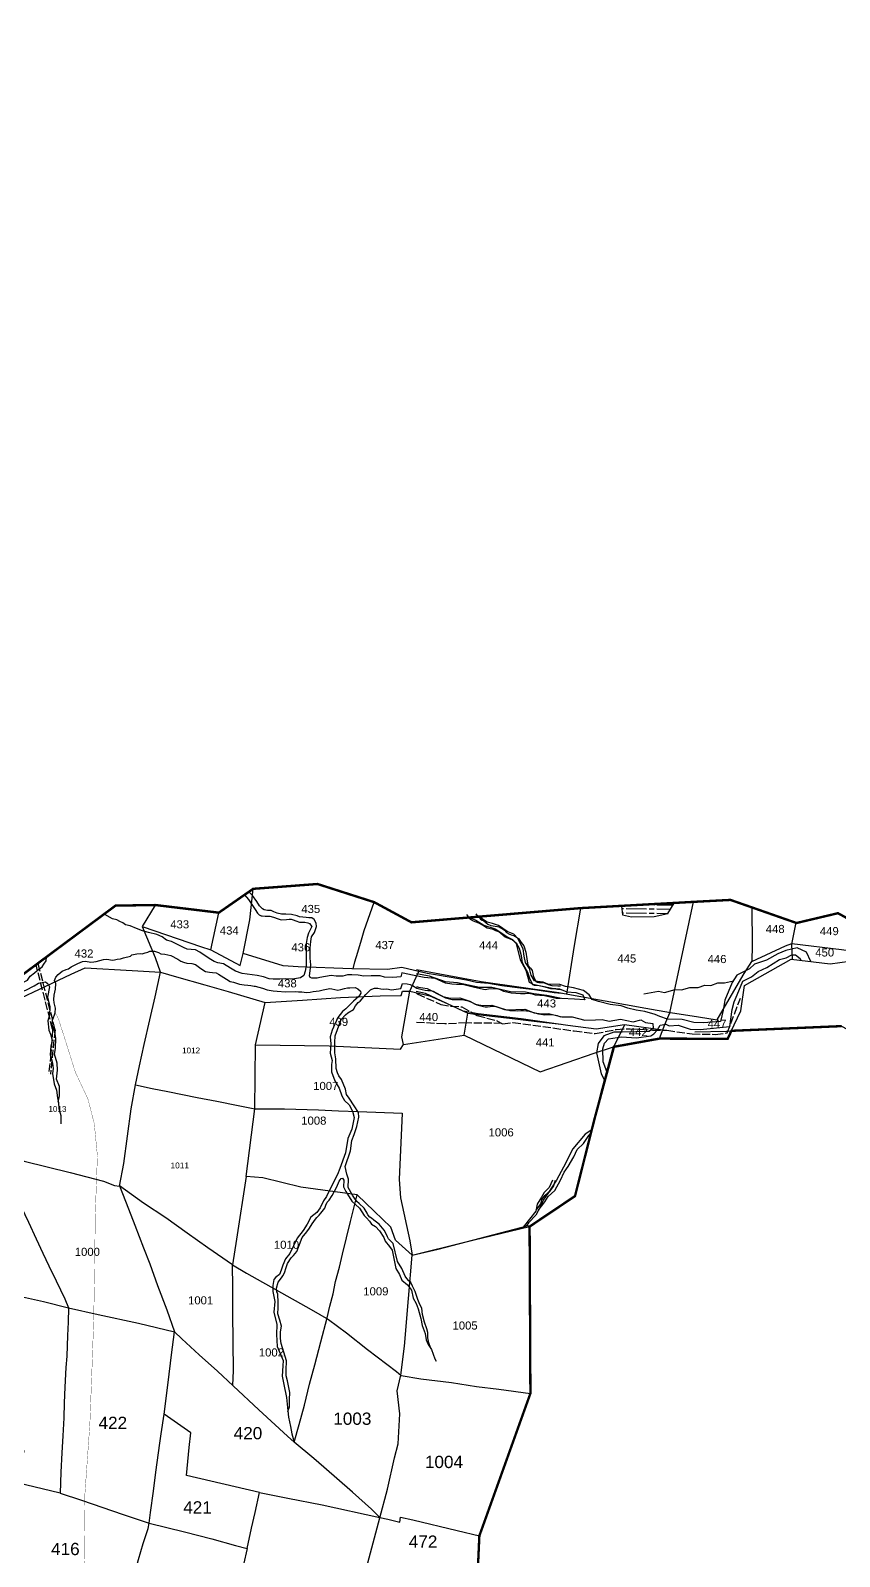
# Model space of a CAD drawing. Header units: inches. Extents: x 345243 to 353865, y 1570500 to 1582700.
# Drawn here: x 350955 to 352160, y 1576919 to 1579192 of the extents above; entities that cross this region are included whole.
import ezdxf

# ---------------------------------------------------------------- set-up
doc = ezdxf.new("R2010")
doc.units = ezdxf.units.IN
doc.header["$MEASUREMENT"] = 0
doc.linetypes.add('ACAD_ISO02W100', pattern=[15, 12, -3])
for name, color, linetype in [('CARTTRACK', 30, 'ACAD_ISO02W100'), ('PLATS', 6, 'Continuous'), ('PLOTNO', 7, 'Continuous'), ('STREAM', 4, 'Continuous'), ('TANKS', 4, 'Continuous'), ('VILLAGE BOUNDRY', 7, 'Continuous')]:
    doc.layers.add(name, color=color, linetype=linetype)
doc.styles.get("Standard").update_dxf_attribs({"font": 'arial.ttf'})

msp = doc.modelspace()

# ---------------------------------------------------------------- hatches: boundary and pattern name
at = {"layer": 'TANKS', "extrusion": (-5.60022e-05, 4.64757e-06, 1)}
h = msp.add_hatch(dxfattribs=at)
h.set_pattern_fill('ACAD_ISO08W100', color=256, scale=1.264305, angle=-0.8603, style=0)
h.set_pattern_definition([(359.13973, (349202.74, 1568851.3045), (0.0949113, 6.3208116), [30.343316, -3.792915, 7.585829, -3.792915])])
h.paths.add_polyline_path([(351913.6, 1577892.2), (351906.8, 1577891.9), (351835.2, 1577887.4), (351836.5, 1577874.5), (351850, 1577871.7), (351883.9, 1577872), (351904.2, 1577876.5)])

# ---------------------------------------------------------------- linework, layer by layer
at = {"lineweight": -3, "extrusion": (-2.01796e-05, -5.6368e-05, 1), "elevation": -95.7}
msp.add_lwpolyline([(351621, 1576900.5), (351623.4, 1576949.6), (351699.4, 1577161.8), (351698.1, 1577365.1)], dxfattribs=at)
at = {"layer": 'CARTTRACK', "extrusion": (5.72554e-05, 0.000105696, 1), "elevation": 116.1}
for points in [[(350988.1, 1577704.2), (350963.5, 1577800.3)], [(350966.2, 1577802.3), (350991.6, 1577703.2)], [(350988.1, 1577704.2), (350985.6, 1577668.1), (350982.2, 1577638.2)], [(350991.6, 1577703.2), (350984.8, 1577637.2)]]:
    msp.add_lwpolyline(points, dxfattribs=at)
at = {"layer": 'CARTTRACK', "extrusion": (-5.60022e-05, 4.64757e-06, 1), "elevation": -12.1}
for points in [[(351529.5, 1577758.7), (351531, 1577756.9), (351565.8, 1577741.3), (351581, 1577738.5), (351597.5, 1577737.7), (351620.2, 1577724.5), (351649.4, 1577717), (351657.8, 1577712.5), (351673.2, 1577714.5), (351764.4, 1577701.8), (351796, 1577697.7), (351827.2, 1577704), (351847.9, 1577705.1), (351881.1, 1577703.1), (351902.6, 1577702.7), (351940, 1577697.4), (351974.7, 1577696.6), (351992.4, 1577698.7), (352012.1, 1577750.4)], [(351657, 1577713), (351604.4, 1577713.6), (351571.8, 1577712.3), (351528.8, 1577714.4)]]:
    msp.add_lwpolyline(points, dxfattribs=at)
at = {"layer": 'CARTTRACK', "extrusion": (-5.60022e-05, 4.64757e-06, 1), "const_width": 0.406, "elevation": -12.1}
msp.add_lwpolyline([(350991.8, 1577728.8), (350996.7, 1577720), (351022.1, 1577639.8), (351040.6, 1577600.4), (351050.1, 1577563.6), (351054.7, 1577515.6), (351051.5, 1577427.1), (351050.6, 1577347.2), (351049.2, 1577271), (351046.5, 1577194.9), (351043.5, 1577116.3), (351036, 1577010.2), (351034.9, 1576926.1), (351037.7, 1576828.6), (351042.5, 1576695.1), (351042.5, 1576662.8), (351048.2, 1576652.5), (351051.8, 1576591.7), (351050.4, 1576586.1), (351049.9, 1576567.6)], dxfattribs=at)
at = {"layer": 'CARTTRACK', "extrusion": (5.72554e-05, 0.000105696, 1), "const_width": 0.406, "elevation": 116.1}
for points in [[(351502.8, 1576570.6), (351381.3, 1576570.5), (351337, 1576533.2), (351308.8, 1576516.8), (351231.8, 1576521.7), (351166.4, 1576533.6), (351091, 1576547.3), (351061.1, 1576559.3), (351027.4, 1576589.1), (350910.8, 1576665.4), (350826.4, 1576722.7), (350735.2, 1576784.6), (350674.1, 1576825), (350598.7, 1576890.6), (350547.3, 1576952.1), (350472.1, 1577066.2), (350433.6, 1577107.5), (350383.3, 1577154.1), (350371.9, 1577181.2), (350393.2, 1577240.5), (350390.1, 1577242.6), (350359.3, 1577263.5), (350241.4, 1577286.4), (350168.9, 1577289.4), (350098.1, 1577262.9), (350064.8, 1577260), (349987.5, 1577249), (349965, 1577200.3), (349893, 1577131.6), (349801.5, 1577060.1), (349714.6, 1577022.1), (349624.9, 1576996.5), (349568.5, 1576982.8), (349497.2, 1576980.6), (349422.5, 1576975.7), (349349.7, 1576977.8), (349306.5, 1576965.6), (349236.4, 1576960.3), (349166.7, 1576983.1), (349134.9, 1576999.3), (349085.7, 1577023.7), (349044.1, 1577094), (349027, 1577112.8), (349002.9, 1577132.4), (349010.6, 1577214.6), (348997.3, 1577276.1), (348980.2, 1577293.1), (348900.1, 1577306.4), (348818.2, 1577290.2), (348759.2, 1577305.7)], [(348817.5, 1577286.4), (348900.2, 1577302.8), (348976.9, 1577290.4), (348993.9, 1577275), (349007, 1577214.7), (348999, 1577133.1), (349026.5, 1577109), (349040.6, 1577092.7), (349083.7, 1577020.9), (349133.9, 1576995.9), (349166, 1576982.3), (349236.2, 1576956.5), (349308, 1576962.3), (349350, 1576974.5), (349422.6, 1576972), (349497.4, 1576977), (349568.6, 1576979.8), (349625.7, 1576992.9), (349715.4, 1577018.5), (349804.1, 1577057.5), (349895.2, 1577128.5), (349967.5, 1577197.8), (349990.5, 1577246.8), (350064.1, 1577256.5), (350099.3, 1577259.4), (350170, 1577285.8), (350240.9, 1577282.7), (350358.5, 1577259.8), (350388.2, 1577240.2), (350368.3, 1577181.9), (350380.5, 1577151.6), (350430.6, 1577105.2), (350469.1, 1577064.1), (350494.2, 1577023.5), (350544.1, 1576950.5), (350596, 1576888.1), (350672.2, 1576821.9), (350733.2, 1576781.5), (350824.3, 1576719.8), (350908.5, 1576662.6), (351024.8, 1576586.4), (351059.3, 1576556.1), (351089.8, 1576544), (351165.4, 1576530.3), (351228.1, 1576518.9), (351310.1, 1576513.2), (351339.8, 1576530.7), (351382.1, 1576567), (351500.8, 1576567.2)]]:
    msp.add_lwpolyline(points, dxfattribs=at)
at = {"layer": 'PLATS', "color": 0, "extrusion": (-5.60022e-05, 4.64757e-06, 1), "elevation": -12.1}
for points in [[(351140.9, 1577889.3), (351121.5, 1577857.2), (351157.7, 1577844.8), (351208.3, 1577827.7), (351223.6, 1577822.7), (351235.5, 1577877.9)], [(351148.9, 1577789.2), (351141.1, 1577810.7), (351121.8, 1577856.9)], [(351223.6, 1577822.7), (351267.2, 1577799.1), (351271.5, 1577817.2)], [(350657.5, 1577717.7), (350695.2, 1577724.1), (350740.8, 1577731.3), (350762.3, 1577731.3), (350804.5, 1577733.9), (350843.2, 1577737), (350904, 1577745.8), (350931.6, 1577746.7), (350977.7, 1577768.4), (351015.5, 1577786.5), (351036.7, 1577795.7), (351106.5, 1577791.7), (351148.9, 1577789.3)], [(350935.8, 1577779.9), (350931.1, 1577735.4), (350927.6, 1577705.4), (350924.5, 1577674.8), (350921.4, 1577646.1), (350907.6, 1577517.5), (350926.2, 1577476.7), (350935.3, 1577452), (350952, 1577417.1), (350963.4, 1577391.9), (350973.6, 1577370.9), (350982.3, 1577351.8), (350993.4, 1577329.5), (351006.4, 1577302.7), (351011.7, 1577289.1), (351011.3, 1577267.8), (351010.1, 1577248), (351009.1, 1577217.4), (351007.9, 1577200.3), (351006.3, 1577171.1), (351005.3, 1577147.6), (351004.5, 1577125.2), (351003.1, 1577098.8), (351001.8, 1577073.2), (351000.5, 1577044.5), (350999.5, 1577013.2), (350935.5, 1577028.4), (350945.5, 1577076.1), (350897.8, 1577092.4), (350883.6, 1577098.3), (350856, 1577106.6)], [(351290.1, 1577681.1), (351304.5, 1577744.3)], [(351256.6, 1577173.5), (351257.4, 1577195.9), (351257.1, 1577238), (351256.2, 1577282.3), (351256.6, 1577320.2), (351255.8, 1577353.2)], [(350875.4, 1577324.7), (350910.7, 1577315.4), (350943, 1577305.8), (350974.3, 1577298.6), (351011.5, 1577289.4), (351056, 1577279.4), (351116.1, 1577266.2), (351169.4, 1577253.5)], [(350999.5, 1577013.2), (351030.9, 1577002.9), (351093.2, 1576981.3), (351131.7, 1576968.6), (351184.4, 1576955.4), (351225, 1576945.3), (351260.4, 1576935.3), (351277.8, 1576930.9), (351284.2, 1576961), (351289.6, 1576984.3), (351295.9, 1577014.3), (351187.4, 1577039.3), (351191.3, 1577081.1), (351193.8, 1577102.9), (351154, 1577131.1), (351159.9, 1577178), (351164.8, 1577219.1), (351169.5, 1577253.3)], [(351131.7, 1576968.6), (351133.6, 1576984.5), (351138.3, 1577016), (351141.9, 1577044.5), (351145.6, 1577073.4), (351147.8, 1577087.9), (351149.8, 1577101.5), (351154, 1577131.1)], [(351042.6, 1576650.8), (350949.7, 1576672.9), (350946.6, 1576718.2), (350943.9, 1576785.3), (350942.2, 1576841.1), (350940.7, 1576884), (350939.4, 1576928.7), (350938.4, 1576966.5), (350935.8, 1577028.5)], [(351277.8, 1576930.9), (351272.1, 1576907.1), (351264.7, 1576878.4), (351254.7, 1576837.3), (351243.1, 1576795.8), (351230.9, 1576744.2), (351217.7, 1576690.1), (351156.4, 1576676.4), (351101.7, 1576664.4), (351042.3, 1576651.2), (351051.3, 1576680.6), (351057.8, 1576705.2), (351064.3, 1576728.9), (351071.3, 1576754.1), (351077.2, 1576774.9), (351081.7, 1576792), (351085.9, 1576806.5), (351091.3, 1576826.4), (351096.9, 1576845.2), (351101.9, 1576864.8), (351105.2, 1576875.7), (351110.2, 1576894.1), (351116, 1576914.4), (351123.1, 1576938.4), (351130.2, 1576960.5), (351131.7, 1576968.6)], [(350950.5, 1576648.8), (350957.3, 1576633.2), (350965.3, 1576616.3), (350972.2, 1576602.3), (350982.3, 1576579.6), (350987.9, 1576553.3), (350942.6, 1576550.3), (350906.6, 1576546.6), (350882.8, 1576554.5), (350855.6, 1576551.1), (350854.8, 1576560), (350858, 1576582.3), (350856.1, 1576599.3), (350851.7, 1576632.8), (350848.8, 1576667.2), (350845.8, 1576692.9), (350804, 1576694.9), (350741.6, 1576700.7), (350670, 1576706), (350634.4, 1576709.1), (350639.9, 1576735), (350647.7, 1576777.2), (350652.6, 1576804.1), (350660.1, 1576849.9), (350665.6, 1576880.2), (350674.1, 1576926.3), (350676.9, 1576938), (350733.5, 1576929.9), (350778.9, 1576923), (350826.7, 1576915.8), (350847.1, 1576912.9)]]:
    msp.add_lwpolyline(points, dxfattribs=at)
at = {"layer": 'PLOTNO', "color": 0, "extrusion": (-5.60022e-05, 4.64757e-06, 1)}
for p, q in [((351281.5, 1577867.2, 0.2), (351286.6, 1577913.4, 0.2)), ((351271.5, 1577817.2, 0.2), (351281.5, 1577867.2, 0.2)), ((351331.1, 1577798.7, 0.2), (351271.5, 1577817.2, 0.2)), ((351353.5, 1577797.3, 0.2), (351331.1, 1577798.7, 0.2)), ((351433.7, 1577794.1, 0.2), (351353.5, 1577797.3, 0.2)), ((351486.5, 1577793.3, 0.3), (351433.7, 1577794.1, 0.2)), ((351507.8, 1577796.4, 0.3), (351486.5, 1577793.3, 0.3)), ((351545.9, 1577787.1, 0.3), (351507.8, 1577796.4, 0.3)), ((351558.1, 1577785.4, 0.3), (351545.9, 1577787.1, 0.3)), ((351578.4, 1577781.9, 0.3), (351558.1, 1577785.4, 0.3)), ((351604.4, 1577777.3, 0.3), (351578.4, 1577781.9, 0.3)), ((351619.3, 1577773.9, 0.3), (351604.4, 1577777.3, 0.3)), ((351636.9, 1577772.4, 0.3), (351619.3, 1577773.9, 0.3)), ((351656.9, 1577768.9, 0.3), (351636.9, 1577772.4, 0.3)), ((351684.4, 1577765.2, 0.3), (351656.9, 1577768.9, 0.3)), ((351705.7, 1577762.9, 0.3), (351684.4, 1577765.2, 0.3)), ((351721.9, 1577760.7, 0.3), (351705.7, 1577762.9, 0.3)), ((351734.7, 1577758.5, 0.3), (351721.9, 1577760.7, 0.3)), ((351745.6, 1577757.3, 0.3), (351734.7, 1577758.5, 0.3))]:
    msp.add_line(p, q, dxfattribs=at)
at = {"layer": 'PLOTNO', "color": 0, "extrusion": (-5.60022e-05, 4.64757e-06, 1), "elevation": -12.1}
for points in [[(351435.6, 1577794.1), (351438.2, 1577804.5), (351442.6, 1577819.1), (351448.1, 1577837.4), (351452.1, 1577851.3), (351466.9, 1577893.5)], [(351753.7, 1577756.6), (351764.9, 1577828.8), (351774.7, 1577884.7)], [(351891.5, 1577690.3), (351899.7, 1577711.4), (351907, 1577728.8), (351942.4, 1577894)], [(352029.8, 1577805.7), (352029.9, 1577828.9), (352029.8, 1577886.2)], [(352094.4, 1577863.1), (352088.2, 1577831.2), (352089.3, 1577808.4)], [(351530, 1577793.4), (351626.1, 1577775.2), (351741.5, 1577759.2), (351765.8, 1577754.6), (351810.8, 1577746.4), (351871.5, 1577735.7), (351907.8, 1577729), (351949.7, 1577722.8), (351977.4, 1577718.4), (351995.5, 1577749.3), (352017.5, 1577787.1), (352029.2, 1577805.3), (352079.2, 1577828.5), (352088.7, 1577831.9), (352162.4, 1577822.9), (352187.1, 1577819.8), (352238.7, 1577823.2), (352240.9, 1577815.9)], [(351698.1, 1577365.1), (351697.6, 1577410.3), (351765.8, 1577455.7), (351806.4, 1577616.1), (351823, 1577678.4), (351891.5, 1577690.7), (351993.1, 1577690), (352012.6, 1577731.7), (352018.1, 1577769.3), (352087.4, 1577808.7), (352145.8, 1577801.9), (352203.3, 1577809.7), (352271.4, 1577821.3), (352345.8, 1577720.3), (352403.1, 1577686.6), (352456.7, 1577689.6), (352516.4, 1577783.8), (352525.6, 1577790.2)], [(351111.2, 1577621.5), (351117.4, 1577649.7), (351124.5, 1577681.5), (351132.7, 1577718.5), (351140.9, 1577752.7), (351148.9, 1577789.3), (351172.4, 1577782.4), (351214.6, 1577770.5), (351249.4, 1577760.7), (351304.5, 1577744.3), (351360.3, 1577747.7), (351416.9, 1577751.6), (351475.5, 1577753.9), (351507.2, 1577754.7), (351508.8, 1577761.1), (351520.1, 1577761.2), (351549.5, 1577754.1), (351580.9, 1577740.2), (351606, 1577728.4), (351629.3, 1577725.2), (351668.1, 1577720.8), (351709.2, 1577715.9), (351745.4, 1577711.8)], [(351510.3, 1577681.5), (351507.8, 1577693), (351520.1, 1577761.2), (351529.2, 1577781.6), (351533.1, 1577790.5)], [(351896.5, 1577702.9), (351839.5, 1577710.6), (351797.3, 1577704.2), (351755.1, 1577709.8), (351685.7, 1577719.6), (351621.4, 1577727.3), (351599.3, 1577731), (351543, 1577757.5), (351529.5, 1577760.6)], [(351600.9, 1577695.4), (351606, 1577728.4)], [(351823.8, 1577678.1), (351839.4, 1577710.3)], [(351276.1, 1577485), (351288.9, 1577585.6), (351290.1, 1577681.1), (351399.7, 1577679.6), (351505.8, 1577674.4), (351510.3, 1577681.5), (351600.9, 1577695.4), (351713.9, 1577640.8), (351713.9, 1577640.8)], [(351510.3, 1577681.5), (351600.9, 1577695.4), (351713.9, 1577640.8), (351794.4, 1577668.5), (351823, 1577678.2)], [(350811.7, 1577528.6), (350857.4, 1577523.7), (350890.9, 1577520.1), (350917.1, 1577516.7), (350945.5, 1577507.6), (351014.4, 1577490.9), (351063.7, 1577477.9), (351080.3, 1577471.4), (351087.5, 1577470.5), (351094.3, 1577504.4), (351104.9, 1577585.9), (351111.2, 1577621.5), (351136.2, 1577615.9), (351159.5, 1577611.3), (351203.4, 1577602.5), (351232.5, 1577597), (351264.4, 1577590.6), (351288.9, 1577585.6), (351333.4, 1577585.5), (351384, 1577584), (351413.9, 1577582.7), (351443.1, 1577581.6), (351508.5, 1577579.4), (351504.2, 1577480.4), (351506, 1577452.9), (351519.7, 1577389.3), (351523.3, 1577367.5), (351562, 1577376.6), (351696.7, 1577411.7), (351696.7, 1577411.7)], [(351255.8, 1577353.2), (351218.9, 1577378.4), (351188.3, 1577400.5), (351156.5, 1577423.2), (351123.5, 1577445.1), (351087.4, 1577470.8), (351101, 1577436.9), (351110.4, 1577412.6), (351123.4, 1577378.6), (351132.6, 1577354.9), (351144.3, 1577322.7), (351158, 1577286.2), (351169.5, 1577253.3), (351180.5, 1577243.2), (351206.1, 1577219.5), (351233.7, 1577194.7), (351257.1, 1577173), (351294.9, 1577137.5), (351337.9, 1577098.3), (351347.9, 1577089.3)], [(351276.1, 1577485), (351261.9, 1577391.5), (351255.8, 1577353.2), (351276.9, 1577340.8), (351372.8, 1577287), (351398.6, 1577271.9), (351425.7, 1577251.9), (351456.8, 1577227.4), (351499.9, 1577194.4), (351507.2, 1577188.3), (351536.4, 1577183.7), (351581.9, 1577178.1), (351619, 1577172.3), (351652.6, 1577168.3), (351699.4, 1577161.8)], [(351523.6, 1577367.7), (351498.5, 1577390), (351491.8, 1577409.6), (351466.7, 1577433.3), (351441.6, 1577457.5), (351357.6, 1577468.9), (351301, 1577483), (351276, 1577485.1)], [(351295.9, 1577014.3), (351338, 1577005.6), (351389.3, 1576995.7), (351475.3, 1576976.8), (351462.6, 1576989.3), (351434.7, 1577014.6), (351391.6, 1577051.8), (351376.9, 1577064.8), (351347.9, 1577089.3), (351355.3, 1577115.5), (351362.9, 1577144.3), (351370.7, 1577175.5), (351378.5, 1577204.5), (351387.6, 1577238.6), (351397, 1577274.4), (351400.7, 1577291.8), (351405.5, 1577309.9), (351409.4, 1577328.3), (351415.2, 1577350), (351419.4, 1577369.3), (351431.5, 1577417.8), (351441.6, 1577457.5)], [(351523.6, 1577367.7), (351523.6, 1577367.7), (351601.3, 1577387.1), (351698.2, 1577410.3)], [(351250.6, 1576233.4), (351241.1, 1576271.7), (351233.4, 1576306.8), (351239.4, 1576335.4), (351246.8, 1576378.3), (351259.5, 1576449), (351271.4, 1576491.2), (351275.1, 1576504.5), (351317.2, 1576524.1), (351356.5, 1576543.7), (351353.4, 1576560.1), (351355.2, 1576573.2), (351351.8, 1576591.8), (351345.2, 1576630.8), (351340.7, 1576659), (351336.1, 1576680.3), (351371.1, 1576714.9), (351416.4, 1576757.9), (351432.7, 1576816.6), (351442.4, 1576854.1), (351449.7, 1576880.6), (351459.5, 1576917.1), (351475.3, 1576976.7), (351486.8, 1577019.4), (351497.3, 1577065.8), (351502.4, 1577086.5), (351504.8, 1577131.5), (351500.9, 1577165.5), (351506.7, 1577188.8), (351511.9, 1577232.4), (351518, 1577303), (351523.6, 1577367.6)], [(351475.3, 1576976.8), (351487, 1576974.6), (351505, 1576970.2), (351506, 1576977.6), (351524.5, 1576973.6), (351590.5, 1576957.5), (351623.4, 1576949.6)]]:
    msp.add_lwpolyline(points, dxfattribs=at)
at = {"layer": 'PLOTNO', "color": 0, "extrusion": (-1.49144e-05, -6.0733e-05, 1), "elevation": -100.6}
msp.add_lwpolyline([(351944.1, 1577700.2), (351991.3, 1577701.6), (352060.1, 1577704.8), (352139.6, 1577707.2), (352162.7, 1577708.9), (352197.1, 1577690.7), (352233.9, 1577670.7), (352235.4, 1577668.9), (352239, 1577665.2), (352270.4, 1577648), (352326.2, 1577618.3), (352348.7, 1577606.3), (352353.3, 1577609.9), (352382, 1577638.3), (352397.2, 1577653.2), (352408.5, 1577656.7), (352457.4, 1577671.7), (352493.2, 1577682.8), (352495, 1577684.5), (352505.6, 1577732.5), (352514.8, 1577773.6), (352546.1, 1577813.6), (352549.9, 1577818.4), (352553.3, 1577817.7), (352627.2, 1577788.9), (352686, 1577766.5), (352680.4, 1577696.8), (352681.5, 1577696.1), (352719, 1577698.6), (352771.8, 1577702), (352773.7, 1577701.8), (352800.8, 1577707), (352826.6, 1577712.8), (352834.2, 1577713.9), (352862.3, 1577715.9), (352891.7, 1577718.6), (352929.8, 1577722), (352961.5, 1577724.4), (352986.5, 1577707.5), (353004.7, 1577695.8), (353025.1, 1577682.5), (353052.8, 1577664.4), (353081.2, 1577646.2), (353107.6, 1577628.8), (353133.5, 1577611.6), (353157.8, 1577596), (353176.8, 1577583.4), (353181.7, 1577583.3), (353209.6, 1577590), (353242.9, 1577597.9), (353281.5, 1577606.4), (353317.5, 1577603.6), (353354.2, 1577600.3), (353422.4, 1577624.3), (353443.4, 1577631.6), (353452.2, 1577634.4), (353472.4, 1577642), (353505.9, 1577654.1), (353539, 1577665.6), (353544.6, 1577665.3), (353559.5, 1577664), (353592.1, 1577661.5), (353604.2, 1577660.8), (353628.8, 1577658.9), (353649.4, 1577657.4), (353664.3, 1577656.1), (353681.6, 1577654.9), (353696.7, 1577653.8), (353715, 1577652.5), (353724.6, 1577653.1)], dxfattribs=at)
at = {"layer": 'STREAM', "extrusion": (-5.60022e-05, 4.64757e-06, 1), "elevation": -12.1}
for points in [[(351273.9, 1577904.7), (351279.6, 1577897.4), (351289.8, 1577882.5), (351293.2, 1577877), (351295.5, 1577874.5), (351298.4, 1577873.4), (351300.2, 1577873), (351304.6, 1577872.5), (351311.3, 1577872.5), (351316.8, 1577871.2), (351323.9, 1577868.9), (351328.2, 1577867.2), (351336.4, 1577867.7), (351340.4, 1577868.2), (351343, 1577868), (351346, 1577867.4), (351350.3, 1577865.9), (351355.8, 1577863.9), (351363.6, 1577863.7), (351368, 1577863), (351370.6, 1577862), (351374.2, 1577857.4), (351369.2, 1577847.4), (351367.1, 1577841.1), (351365.5, 1577831.8), (351365.7, 1577807.7), (351365.6, 1577799), (351364, 1577790.8), (351362.1, 1577784.5), (351357.3, 1577780.6), (351348.1, 1577779.5), (351341.9, 1577778.8), (351334.1, 1577779.3), (351326.4, 1577778.6), (351316.3, 1577778.8), (351310.4, 1577779.4), (351302.1, 1577782.1), (351292.8, 1577784.1), (351270.3, 1577787.5), (351260.4, 1577790.8), (351253.1, 1577795.3), (351242.5, 1577801.5), (351234, 1577803.4), (351228.6, 1577805.4), (351223.5, 1577807.9), (351215.4, 1577813.4), (351207, 1577819.2), (351200.7, 1577822.3), (351194.2, 1577822.9), (351188.6, 1577823.7), (351182.8, 1577826.2), (351171, 1577832.2), (351165.1, 1577835), (351157.5, 1577836.9), (351151.2, 1577841.9), (351143.3, 1577845.6), (351130.8, 1577848.3), (351122.1, 1577850.7), (351112.8, 1577854.1), (351103.6, 1577858.3), (351096.7, 1577859.6), (351092.6, 1577862.6), (351088.1, 1577864.9), (351083.6, 1577867.1), (351077, 1577868.9), (351065.7, 1577875.1)], [(351744.2, 1577750), (351737.6, 1577750.2), (351720.5, 1577754.2), (351713.2, 1577754.6), (351707, 1577754.9), (351703.8, 1577755.8), (351697.8, 1577757.7), (351691.6, 1577757.1), (351684.5, 1577757.1), (351670.7, 1577757.9), (351659.6, 1577760.7), (351654.7, 1577762.8), (351648.9, 1577764.4), (351637.1, 1577763.9), (351632.2, 1577763.1), (351616.4, 1577766.5), (351610.3, 1577767.8), (351598.4, 1577770.9), (351589.4, 1577770.9), (351582.6, 1577771.4), (351573.1, 1577772.9), (351562.3, 1577777.8), (351557.4, 1577779.6), (351541.1, 1577781.1), (351526.4, 1577784.3), (351514.6, 1577786.7), (351508, 1577788.2), (351506.6, 1577782.5), (351494.5, 1577781.5), (351482.3, 1577781.6), (351475.7, 1577784), (351462.2, 1577783.7), (351451.6, 1577783.2), (351443.1, 1577784.8), (351433.7, 1577785.2), (351427, 1577785.3), (351420, 1577783.5), (351410.1, 1577783.4), (351402.6, 1577784.2), (351386, 1577781.5), (351381.7, 1577780.5), (351377.4, 1577780.2), (351373.9, 1577780.4), (351371.5, 1577781.5), (351370.5, 1577783.6), (351371.5, 1577791.1), (351372.7, 1577800.4), (351371.4, 1577810), (351371.5, 1577824.9), (351372.3, 1577835.1), (351373.6, 1577841.7), (351377.8, 1577848.2), (351381.1, 1577857.2), (351380.6, 1577862.3), (351377.4, 1577867.8), (351374, 1577870.1), (351369.7, 1577870.4), (351365.4, 1577870.7), (351355.8, 1577871.9), (351351.9, 1577873.4), (351343.7, 1577875.1), (351335.5, 1577875.5), (351329, 1577875.9), (351322.4, 1577877.1), (351317.4, 1577879), (351313.3, 1577880.9), (351307.8, 1577881.2), (351302.8, 1577881.9), (351300.6, 1577883.4), (351296.1, 1577888), (351291.9, 1577894.6), (351285.5, 1577903.4), (351280.2, 1577909)], [(351604.4, 1577875.3), (351607.4, 1577871.1), (351618.4, 1577866.9), (351630.2, 1577859.4), (351647, 1577853.8), (351661.4, 1577844.3), (351665, 1577842.1), (351672.6, 1577837.7), (351678.1, 1577832), (351684.3, 1577807.6), (351692.4, 1577792.3), (351697.8, 1577774.4), (351703.1, 1577771.2), (351731.7, 1577765.6), (351742.6, 1577764.2), (351753.4, 1577760.1), (351766.9, 1577759.2), (351777.6, 1577755.4), (351780.5, 1577747.9), (351765.3, 1577749), (351745.5, 1577749.8), (351723.8, 1577754.6), (351704.7, 1577756.8), (351692, 1577759.5), (351669.8, 1577759.8), (351641.8, 1577766.2), (351623.4, 1577766.2), (351591, 1577773.6), (351573.1, 1577774.8), (351549.3, 1577783.4), (351529.9, 1577786.6)], [(351744.3, 1577762.8), (351739.7, 1577763.5), (351737.1, 1577763.9), (351729.6, 1577764.6), (351722.7, 1577766.3), (351716.8, 1577768.1), (351709.9, 1577769.2), (351705.7, 1577769.4), (351702.8, 1577770.3), (351698.7, 1577779.7), (351695.8, 1577789), (351691.3, 1577796.6), (351687.5, 1577803.2), (351686.3, 1577813.8), (351683.2, 1577824.4), (351679.3, 1577831.4), (351672.1, 1577837.2), (351662, 1577841.6), (351652.3, 1577849.5), (351647.7, 1577851), (351643.8, 1577852.6), (351635.1, 1577854.7), (351628, 1577859.3), (351622.7, 1577862.3), (351614.6, 1577865.2), (351610.4, 1577867.8), (351607.3, 1577870)], [(352116.9, 1577805), (352110.3, 1577818.9), (352096.8, 1577825.6), (352079.6, 1577821.4), (352067.9, 1577816.6), (352051.1, 1577807.1), (352033.3, 1577801.3), (352025.5, 1577794), (352006.8, 1577784.6), (352000, 1577774), (351988.8, 1577747.5), (351986.2, 1577732.9), (351982.6, 1577715.9), (351957.3, 1577713.7), (351942.6, 1577714.1), (351925.3, 1577719), (351903.7, 1577719.5), (351891.9, 1577723.1), (351885, 1577726), (351869.7, 1577730.7), (351857, 1577732.5), (351844.6, 1577735.6), (351834.4, 1577739.1), (351818.3, 1577741.2), (351801, 1577745.5), (351791.3, 1577748.5), (351786.8, 1577755.5), (351778.5, 1577762.1), (351763.8, 1577765.7), (351751.6, 1577767.8), (351743.1, 1577770.8), (351725.5, 1577771.6), (351718.3, 1577774.3), (351709.8, 1577775.6), (351705.4, 1577776.6), (351700.5, 1577785), (351698.2, 1577794.7), (351692, 1577803.6), (351690.2, 1577813.2), (351688.6, 1577824.2), (351680.7, 1577839.4), (351674.6, 1577845.9), (351664.9, 1577850), (351652, 1577858.8), (351643.2, 1577861.7), (351635, 1577863.7), (351629, 1577867.8), (351620.6, 1577873.3), (351618.7, 1577876.4)], [(351623.2, 1577871.2), (351624.9, 1577868.1), (351627.6, 1577866.5), (351630.3, 1577865.8), (351633.3, 1577862.9), (351636.2, 1577860.7), (351640.5, 1577858.6), (351650.3, 1577857.5), (351652.8, 1577857), (351658.8, 1577853.5), (351660.6, 1577851.8), (351663.7, 1577848.4), (351667.2, 1577846.6), (351671, 1577845.1), (351674.7, 1577844), (351677.4, 1577842.2), (351681.5, 1577839.3), (351685.6, 1577833.6), (351689.5, 1577828.4), (351692.4, 1577819.2), (351693.9, 1577809.2), (351695.8, 1577799.8), (351699.4, 1577795.1), (351702.2, 1577791.6), (351703.6, 1577784.4), (351705, 1577780.3), (351707.2, 1577777.1), (351707.7, 1577775.5), (351709.7, 1577774.4), (351711.9, 1577774), (351714.7, 1577774), (351716.8, 1577773.9), (351719.7, 1577773.2), (351721.3, 1577772.7), (351725.7, 1577770.8), (351731.3, 1577769.2), (351740, 1577768.9), (351744.3, 1577768.9)], [(350672.1, 1577790.3), (350676.6, 1577791.4), (350682.5, 1577793.1), (350688, 1577794.6), (350702.2, 1577801.6), (350709.1, 1577805.1), (350718.3, 1577808.1), (350724.8, 1577812.8), (350732.6, 1577817.5), (350741.3, 1577821.5), (350749.7, 1577823.5), (350755.9, 1577824.5), (350762.7, 1577829.3), (350769.7, 1577831.3), (350785.6, 1577830.5), (350798.5, 1577831.6), (350802.3, 1577832.3), (350810.7, 1577830.3), (350817.2, 1577823.9), (350824.1, 1577820), (350831.9, 1577815), (350838.1, 1577809.7), (350849.1, 1577803.3), (350859.7, 1577790.5), (350863.4, 1577789.5), (350869.3, 1577786.7), (350873, 1577783.6), (350876.8, 1577781.2), (350889.5, 1577780.1), (350892.8, 1577778.1), (350899.7, 1577776.4), (350912, 1577776.9), (350916.5, 1577777.2), (350920.4, 1577777.2), (350924.2, 1577776), (350926.2, 1577774.7), (350945.9, 1577775.1), (350950.4, 1577777.6), (350954.7, 1577783.3), (350960.9, 1577788.1), (350965, 1577791.7), (350972.4, 1577797), (350975.2, 1577801.1), (350978.2, 1577806.4), (350978.9, 1577811.6)], [(350996.5, 1577595.6), (350998.5, 1577605), (350998.5, 1577612.8), (350998.5, 1577618.8), (350993.6, 1577629.8), (350995.4, 1577643.4), (350994.9, 1577653.5), (350990.9, 1577666.9), (350992.2, 1577675.4), (350992.9, 1577690.7), (350991.3, 1577700.1), (350987.3, 1577710.8), (350988, 1577717.9), (350990.7, 1577725.6), (350991.8, 1577728.8), (350992.5, 1577735.7), (350990.4, 1577743.5), (350989.8, 1577748.5), (350990.1, 1577755), (350992.1, 1577763.9), (350992.6, 1577772.5), (350990.7, 1577776.7), (350992.6, 1577781.7), (350996.2, 1577785.7), (351002.1, 1577790.6), (351008, 1577793), (351011.5, 1577794.4), (351015.5, 1577797.2), (351025.8, 1577802.1), (351032.3, 1577805.1), (351036.3, 1577805.8), (351042.4, 1577804.8), (351045.1, 1577804.4), (351049.4, 1577804.8), (351052.8, 1577805.1), (351063.9, 1577807.9), (351067.8, 1577808.7), (351071.5, 1577808.2), (351076.6, 1577807.3), (351080.1, 1577807.7), (351084.1, 1577808.8), (351089.1, 1577809.2), (351093.7, 1577810.4), (351104, 1577813.2), (351106.2, 1577815.1), (351113.3, 1577816.8), (351118.5, 1577816.9), (351121.5, 1577816.8), (351126, 1577818.1), (351129.7, 1577819.1), (351132.6, 1577820.5), (351139.9, 1577820.7), (351145.8, 1577818.6), (351149, 1577816.6), (351155.1, 1577816.1), (351164.1, 1577813.9), (351174.6, 1577808.7), (351179, 1577805.7), (351182.8, 1577804.4), (351188, 1577802.5), (351195.5, 1577802.3), (351200.8, 1577800.8), (351206.7, 1577796.4), (351213, 1577791.8), (351215.7, 1577790.4), (351221.4, 1577789.3), (351226, 1577788.9), (351231.3, 1577788.1), (351234.8, 1577786.4), (351246.8, 1577779), (351252.5, 1577775.6), (351257.5, 1577774.4), (351266.4, 1577771.5), (351273, 1577770.3), (351278.6, 1577770), (351283, 1577769.6), (351287.9, 1577768.4), (351289.6, 1577768.4), (351300.4, 1577765.4), (351307.4, 1577763), (351316.4, 1577761.6), (351322.3, 1577761), (351334.9, 1577760), (351349.2, 1577760.6), (351354.2, 1577759.8), (351358.9, 1577759.8), (351365.8, 1577758.9), (351371.6, 1577759.4), (351375.8, 1577760.5), (351380.5, 1577760.9), (351385.1, 1577761.3), (351391, 1577762.8), (351400.9, 1577764.7), (351403.6, 1577764.4), (351412.6, 1577762.7), (351417.3, 1577763.5), (351422.5, 1577764.8), (351427.2, 1577765.9), (351430.7, 1577766), (351438.5, 1577766.4), (351442.7, 1577764.2), (351446.2, 1577761), (351446.8, 1577757.8), (351444, 1577753.2), (351435.9, 1577746.2), (351424.7, 1577734.7), (351419.6, 1577730.9), (351412.8, 1577721.5), (351404.4, 1577703), (351401.5, 1577692.8), (351402.3, 1577682.3), (351401.3, 1577668.5), (351404.1, 1577657.9), (351403.3, 1577651.8), (351403.3, 1577640.9), (351408.4, 1577627.4), (351414.6, 1577616.3), (351418.6, 1577605.2), (351422.7, 1577597.9), (351429.5, 1577591.5), (351434.5, 1577582), (351436.8, 1577572.6), (351433.7, 1577555.4), (351427.4, 1577541.4), (351424.3, 1577520.1), (351415.8, 1577496.9), (351412.4, 1577488.1), (351401.9, 1577467.5), (351396, 1577454.9), (351391.2, 1577448.6), (351386.4, 1577438), (351381.2, 1577431.5), (351372.6, 1577424.5), (351367, 1577414.1), (351360.9, 1577404.4), (351352.1, 1577393), (351341.3, 1577370.4), (351334.9, 1577362.2), (351330.6, 1577353), (351328.4, 1577345.3), (351326, 1577338.8), (351320.4, 1577334.8), (351317.2, 1577331.4), (351315.8, 1577322.6), (351315.9, 1577313.8), (351318.9, 1577298.6), (351317.3, 1577282.8), (351322, 1577264.2), (351321.4, 1577249.5), (351322.5, 1577231.9), (351331.4, 1577210.6), (351330.7, 1577203.1), (351329.8, 1577187.3), (351332.3, 1577175.3), (351336.3, 1577155.9), (351337.6, 1577141), (351339.3, 1577126.2), (351342.3, 1577112.4), (351344.2, 1577101.6), (351347.9, 1577089.3)], [(351813.3, 1577641.2), (351807.6, 1577655.6), (351807, 1577675.2), (351809.8, 1577683.4), (351815.7, 1577690.2), (351835.1, 1577692.7), (351857.3, 1577691.3), (351878.7, 1577694.4), (351883, 1577697.4), (351888.6, 1577703.6), (351892.7, 1577710.2), (351901.2, 1577711.7), (351905.9, 1577709.4), (351919.3, 1577710.4), (351937.1, 1577704.3), (351952.3, 1577704), (351996.3, 1577708.5), (351999.7, 1577733.7), (352002.6, 1577745.1), (352007.2, 1577755.4), (352015.7, 1577775.9), (352028.6, 1577782.4), (352038.4, 1577790.4), (352051.3, 1577796), (352070.5, 1577808.2), (352080.1, 1577810.5), (352088.7, 1577815.1), (352094, 1577815.1), (352101.2, 1577809.6), (352102.2, 1577806.7)], [(350854.7, 1577093.8), (350851.2, 1577096.7), (350846.8, 1577099), (350840.1, 1577104.7), (350835.4, 1577106.8), (350830.1, 1577107.9), (350827.7, 1577109.2), (350820, 1577117.1), (350814.7, 1577120.2), (350813.1, 1577125.9), (350812.7, 1577130), (350812.7, 1577137.8), (350812.8, 1577145.6), (350810.8, 1577152.2), (350808.5, 1577160), (350808.9, 1577167.6), (350809.8, 1577175), (350810.6, 1577177.9), (350809.3, 1577186.2), (350808.3, 1577191.2), (350808.6, 1577198.4), (350810.2, 1577206.7), (350811.9, 1577218.3), (350811.2, 1577220.8), (350809.6, 1577231.6), (350808.6, 1577238.9), (350811.3, 1577249), (350811.6, 1577256.2), (350809, 1577265.3), (350807.5, 1577268.9), (350807.7, 1577281.2), (350805.7, 1577288.8), (350804.4, 1577293.2), (350803.6, 1577301.6), (350799.3, 1577310), (350793.8, 1577320.4), (350791.5, 1577324.9), (350789.5, 1577335.2), (350787.8, 1577343.7), (350787.8, 1577353.9), (350786, 1577365.7), (350784.1, 1577378.2), (350781.9, 1577387), (350780.2, 1577402.8), (350778.3, 1577419.8), (350774.1, 1577429.8), (350770.7, 1577438.2), (350771, 1577450.6), (350769.7, 1577467.4), (350767, 1577475.7), (350764, 1577487.4), (350755.7, 1577492.4), (350755.7, 1577505.2), (350754.9, 1577516.1), (350751, 1577526.4), (350750.2, 1577532.5), (350749.7, 1577545.5), (350745.6, 1577559.2), (350743.7, 1577564.7), (350742.9, 1577581.1), (350738, 1577593.6), (350737.9, 1577602), (350739.1, 1577609.9), (350738.3, 1577614.6), (350736.5, 1577624.7), (350735.2, 1577632), (350734.1, 1577639), (350738.5, 1577648.8), (350740, 1577658.2), (350740.5, 1577673.8), (350744, 1577682.7), (350753.4, 1577693.7), (350757, 1577703.3), (350760.7, 1577711.2), (350767, 1577720.1), (350772.4, 1577726.1), (350776.2, 1577733.3), (350782.3, 1577736.5), (350786.9, 1577736.5), (350791.5, 1577736.5), (350796.2, 1577737.2), (350805.6, 1577740.8), (350807.9, 1577741.2), (350816, 1577740.2), (350819.5, 1577740.4), (350824.9, 1577741.2), (350827.9, 1577741.6), (350831, 1577742.3), (350834.5, 1577743.2), (350838, 1577744.1), (350843.2, 1577746), (350848.1, 1577749.1), (350851.3, 1577751.4), (350854.6, 1577752.4), (350858, 1577753), (350862, 1577753.2), (350870.9, 1577756.1), (350904, 1577761.8), (350910.8, 1577762), (350916.3, 1577762), (350924.8, 1577762.3), (350935.3, 1577759.9), (350942.1, 1577760.7), (350948.2, 1577762.3), (350960.4, 1577768.7), (350966.9, 1577772.8), (350972.5, 1577773.8), (350977.4, 1577774.8), (350980, 1577773.1), (350981.2, 1577771.5), (350983.2, 1577767.5), (350980.6, 1577751.8), (350983.7, 1577737.7), (350983.3, 1577725.1), (350980.7, 1577717), (350982.6, 1577703.1), (350984.7, 1577696.9), (350987.3, 1577687.9), (350985.3, 1577679), (350984.4, 1577666.3), (350987.7, 1577653.8), (350989.1, 1577645.8), (350988.1, 1577638.3), (350990.1, 1577622.7), (350993.6, 1577613.7), (350995.4, 1577602.1), (350996.7, 1577594.4), (350997.1, 1577586.2), (351000.2, 1577575.6), (351000.5, 1577563.5)], [(351551.1, 1577228.8), (351548.2, 1577237), (351546.6, 1577244.5), (351546.5, 1577252.7), (351545.2, 1577257.9), (351541.5, 1577267.8), (351538.9, 1577279.1), (351537.8, 1577288.6), (351534.6, 1577294.2), (351532, 1577301.8), (351530.2, 1577306.1), (351528, 1577313.4), (351523.9, 1577321.7), (351521.3, 1577326.9), (351518.2, 1577329.7), (351515.3, 1577333.2), (351512.8, 1577336.4), (351507.8, 1577348), (351501.6, 1577358.1), (351494.9, 1577385.2), (351488.3, 1577391.9), (351486.6, 1577394.9), (351485.2, 1577398.3), (351481.8, 1577404.9), (351474, 1577413.8), (351466.1, 1577420.1), (351462.9, 1577422.6), (351460.3, 1577424.4), (351457.4, 1577428), (351456.3, 1577430.5), (351452, 1577437.7), (351444.5, 1577444.7), (351441, 1577447.9), (351437.6, 1577452.4), (351434.4, 1577457.3), (351428, 1577468.7), (351428.7, 1577481), (351426.1, 1577488.5), (351423.8, 1577499.7), (351431.5, 1577523.3), (351433.6, 1577538.7), (351437.2, 1577547.5), (351440.8, 1577559.4), (351443.8, 1577573.3), (351443.5, 1577580.2), (351436.8, 1577590.3), (351429.4, 1577601.5), (351425.5, 1577606.9), (351424.1, 1577614.9), (351418.1, 1577629.2), (351414.3, 1577635), (351412.4, 1577639.1), (351410.4, 1577645.9), (351409.5, 1577660.2), (351408.1, 1577668.9), (351408.2, 1577684.3), (351408.8, 1577694.6), (351417.7, 1577718.9), (351424, 1577725.7), (351427.8, 1577728.6), (351436, 1577733.9), (351438.9, 1577738.9), (351442.8, 1577744), (351445.7, 1577746.1), (351454.5, 1577755.9), (351461.3, 1577762.9), (351463.4, 1577763.9), (351467.5, 1577765.2), (351472.1, 1577765.5), (351476.9, 1577764.6), (351480.3, 1577764.1), (351485.7, 1577764.2), (351492.6, 1577763.2), (351506.5, 1577765.1), (351509, 1577772.6), (351516, 1577771.8), (351520.5, 1577770.7), (351523.7, 1577769.3), (351530.2, 1577765.6), (351538.3, 1577763.5), (351542.5, 1577762.6), (351546.6, 1577762.2), (351550.5, 1577761.8), (351554.6, 1577761.1), (351565.5, 1577755), (351573, 1577751.2), (351583.1, 1577748.4), (351588.8, 1577748.4), (351593.5, 1577748.8), (351597.7, 1577748.4), (351602.3, 1577747.7), (351606.7, 1577746.4), (351611.7, 1577744.7), (351615.6, 1577742.8), (351619.4, 1577740.8), (351629.5, 1577738.3), (351632, 1577737.7), (351635.5, 1577737.7), (351639.3, 1577738.3), (351642.7, 1577738.6), (351645.9, 1577738.4), (351647.9, 1577738.2), (351652.2, 1577736.7), (351660.8, 1577733.9), (351667.1, 1577732.5), (351668.8, 1577732.4), (351674.1, 1577732), (351680.5, 1577731.8), (351685, 1577732), (351689, 1577732.4), (351693.6, 1577731.9), (351697.8, 1577731.2), (351702.7, 1577729.8), (351711.3, 1577727.2), (351714.8, 1577726.5), (351721, 1577725.8), (351724.1, 1577726), (351727.8, 1577726.2), (351731.7, 1577726), (351739.2, 1577724.6), (351744.2, 1577722.9)], [(351529.6, 1577767.8), (351533, 1577766.8), (351545.8, 1577764.8), (351568.9, 1577753.1), (351580.6, 1577750.6), (351594.4, 1577750.9), (351609.3, 1577746.2), (351617.4, 1577741.4), (351628.6, 1577739.5), (351642.1, 1577740.2), (351663.9, 1577733.4), (351691, 1577734), (351704.9, 1577728.7), (351716.3, 1577727.4), (351726.4, 1577727.9), (351746.4, 1577722.6), (351761.8, 1577722.8), (351780.2, 1577717.7), (351796.3, 1577718.4), (351806.3, 1577718.6), (351816.6, 1577716.5), (351833.5, 1577719.4), (351852.5, 1577715.4), (351863.9, 1577718.3), (351871, 1577714.4), (351881.7, 1577712.6), (351882.1, 1577706), (351876.4, 1577700.9), (351836.2, 1577700.1), (351823.6, 1577700), (351808.5, 1577694.5), (351800.2, 1577683.2), (351797.9, 1577668.9), (351804.6, 1577638), (351809.7, 1577628.5)], [(351868.1, 1577757), (351890.1, 1577760.8), (351899, 1577759.1), (351915.1, 1577763.6), (351924.4, 1577763.2), (351936.8, 1577766.5), (351949.3, 1577766.5), (351959, 1577769.8), (351968.1, 1577769.3), (351978.7, 1577773.4), (351988.5, 1577773.3), (352001.7, 1577776.6)], [(351790.8, 1577554.5), (351781.1, 1577547.8), (351762.6, 1577526.2), (351748.6, 1577498.7), (351738.5, 1577479.5), (351725.3, 1577459.5), (351718.3, 1577449.5), (351713.8, 1577439), (351707.6, 1577427.4), (351696.5, 1577416), (351693.1, 1577410.7)], [(351711.2, 1577434.1), (351720.7, 1577447.1), (351725.9, 1577455.3), (351735.6, 1577464), (351744.2, 1577479.5), (351749.5, 1577491.6), (351755.6, 1577499.7), (351763.9, 1577514.3), (351769.1, 1577525.1), (351778.3, 1577534.3), (351786.2, 1577546.1), (351789.9, 1577549.7)], [(351338.3, 1577134.7), (351340.5, 1577141.9), (351340.8, 1577152.7), (351341.2, 1577163.3), (351337.5, 1577180.6), (351335.8, 1577188), (351336, 1577196.5), (351336.4, 1577210.1), (351328.2, 1577235.9), (351327.5, 1577243.5), (351327.5, 1577253.7), (351328.6, 1577262), (351326.1, 1577270.9), (351323.6, 1577280.2), (351323.8, 1577289.1), (351324, 1577297.3), (351323.2, 1577309.4), (351321.9, 1577313.2), (351321.6, 1577318.8), (351323.7, 1577327.7), (351328.9, 1577334.1), (351331, 1577336.7), (351333.3, 1577341.4), (351335.6, 1577349.4), (351337.8, 1577355.3), (351343.3, 1577363.6), (351346.9, 1577367), (351351.6, 1577373.3), (351359.7, 1577393.8), (351366.3, 1577402.7), (351370.5, 1577407.9), (351374.6, 1577414.2), (351379.2, 1577421.1), (351381.6, 1577423.8), (351384.9, 1577427.4), (351387.5, 1577430.4), (351393.1, 1577437.8), (351394.6, 1577442.4), (351397, 1577446.6), (351399.8, 1577449.6), (351404.2, 1577456.7), (351411.4, 1577469.6), (351414.9, 1577478), (351417.5, 1577482), (351419.7, 1577482.3), (351421.4, 1577479.2), (351421.2, 1577469.6), (351424.7, 1577462.5), (351433.3, 1577448.4), (351445.1, 1577437.7), (351452.1, 1577427), (351455.5, 1577423.3), (351459.7, 1577418.2), (351463, 1577413.9), (351468.8, 1577410.3), (351474.9, 1577403.8), (351481.3, 1577394.1), (351483.3, 1577388.7), (351489.5, 1577380.6), (351493.8, 1577375.3), (351499, 1577348), (351504.4, 1577338.8), (351508.1, 1577330.3), (351516.4, 1577323.4), (351522.6, 1577315.6), (351524.9, 1577303.9), (351529.5, 1577295.9), (351532.4, 1577287.9), (351536.5, 1577273.2), (351538.4, 1577263.2), (351542.6, 1577251.1), (351544, 1577241.7), (351547.1, 1577234.9), (351552.2, 1577227.2), (351557, 1577213.5), (351558.9, 1577210)], [(351732.4, 1577479.2), (351727.1, 1577468.7), (351719.8, 1577461.3), (351715.7, 1577454), (351709.6, 1577443.5), (351707.5, 1577433.1), (351688.8, 1577409.6)], [(351707.8, 1577434.9), (351714.8, 1577444), (351716.4, 1577450), (351720.9, 1577456.5), (351728.7, 1577463.6), (351733.7, 1577470.1), (351736.9, 1577479.3)]]:
    msp.add_lwpolyline(points, dxfattribs=at)
at = {"layer": 'TANKS', "extrusion": (-5.60022e-05, 4.64757e-06, 1), "elevation": -12.1}
msp.add_lwpolyline([(351835.2, 1577887.4), (351836.5, 1577874.5), (351850, 1577871.7), (351883.9, 1577872), (351904.2, 1577876.5), (351913.5, 1577892.2)], dxfattribs=at)
at = {"layer": 'VILLAGE BOUNDRY', "lineweight": -3, "extrusion": (-5.60022e-05, 4.64757e-06, 1)}
for p, q in [((351286.6, 1577913.4, 0.2), (351382.4, 1577920.6, 0.2)), ((351382.4, 1577920.6, 0.2), (351467, 1577893, 0.2)), ((351467, 1577893, 0.2), (351522.3, 1577863.5, 0.3))]:
    msp.add_line(p, q, dxfattribs=at)
at = {"layer": 'VILLAGE BOUNDRY', "lineweight": -3, "extrusion": (-2.01796e-05, -5.6368e-05, 1), "const_width": 3.55, "elevation": -96.1}
for points in [[(349182.3, 1582276), (349224.6, 1582286.3), (349299.3, 1582286.6), (349597.3, 1582247.5), (349759.2, 1582249.3), (349949.2, 1582266.6), (350038.6, 1582293.2), (350105.4, 1582314), (350174.8, 1582358.4), (350384, 1582339.1), (350475, 1582329.1), (350619.2, 1582340.4), (350769.8, 1582378.6), (350849.9, 1582256.8), (350904.3, 1582150), (350920.6, 1582106.3), (350976.2, 1582042), (351006.5, 1581979.2), (351029.6, 1581954.2), (351049.8, 1581903.4), (351018.6, 1581820.6), (351027.4, 1581764.3), (351011.5, 1581697.1), (351028.7, 1581540.4), (350938.1, 1581392.6), (350938.1, 1581322.7), (350920.4, 1581244.8), (350910.1, 1581185.1), (350889.9, 1581072.8), (350891.6, 1580955.4), (350889.7, 1580798.9), (350893, 1580642.2), (350899.2, 1580536.9), (350929.5, 1580455.2), (350924.3, 1580320.5), (350862.3, 1580105.7), (350909.8, 1580064.7), (350942.1, 1580023.6), (350930.2, 1579950.9), (350926, 1579868), (350800.5, 1579903.2), (350735.7, 1579926), (350676, 1579890), (350517.5, 1579770.1), (350392.3, 1579632), (350345.1, 1579540.8), (350322.2, 1579481.6), (350314.4, 1579420.9), (350300.5, 1579313.5), (350291.4, 1579243.9), (350287.6, 1579214.1), (350406.2, 1579134.2), (350513.3, 1579041.4), (350595.8, 1578942.1), (350612.7, 1578892.8), (350621.6, 1578867), (350615, 1578666.8), (350604.3, 1578511.5), (350603, 1578414.8), (350607.2, 1578286.9), (350621.2, 1578130.5), (350655.2, 1577905.4), (350646.6, 1577812.2), (350682.5, 1577793.1), (350735.8, 1577825.9), (350770.6, 1577839.5), (350810.9, 1577839.4), (350842.7, 1577815.4), (350877.6, 1577786.8), (350935.8, 1577779.9), (351081.7, 1577888.4), (351140.9, 1577889.3), (351235.5, 1577877.9), (351286.6, 1577913.4), (351382.4, 1577920.6), (351466.9, 1577893.5), (351522.3, 1577863.5), (351768.2, 1577884.2), (351768.2, 1577884.2), (351774.7, 1577884.7), (351942.4, 1577894), (351997.3, 1577896.9), (352095.6, 1577862.5), (352157.3, 1577877.1), (352195.2, 1577856.4), (352198.3, 1577965), (352204.7, 1578078.1), (352212, 1578176.9), (352250.2, 1578370), (352303.4, 1578580.4), (352346.8, 1578650.6), (352393.8, 1578785.5), (352525.6, 1578889.5)], [(349182.3, 1582276), (349100.6, 1582187.6), (349120.3, 1582033.7), (349144.3, 1581845.1), (349178.7, 1581694), (349195.6, 1581676.5), (349214.7, 1581557.2), (349257.1, 1581438.8), (349268.1, 1581341.6), (349286.5, 1581311), (349289.9, 1581186.7), (349217.6, 1580959.8), (349225.5, 1580830.1), (349200.5, 1580826.6), (349131.4, 1580707.2), (349102.7, 1580651.7), (349028.9, 1580552.7), (348927, 1580425), (348894.8, 1580376.6), (348827.3, 1580279.2), (348721.5, 1580116), (348679.4, 1580052.3), (348659.8, 1580041.4), (348622.1, 1580024.4), (348583.1, 1579991.6), (348546.8, 1579989.3), (348417, 1580002.3), (348288.6, 1580014.7), (348188.8, 1580023.7), (348143.6, 1580027.8), (348097, 1580044.1), (348021.7, 1580069.9), (347905.6, 1580113.8), (347828.8, 1580143.4), (347721, 1580182.2), (347674.1, 1580182.2), (347560.7, 1580182.8), (347477, 1580172.8), (347530.6, 1580071), (347528.6, 1580014.6), (347524.4, 1579881.3), (347522.5, 1579835.1), (347520, 1579800.8), (347512.1, 1579765.5), (347474.6, 1579467.8), (347505.5, 1579213.9), (347533.3, 1579146), (347559.8, 1579075.3), (347579.3, 1579029), (347602.1, 1578992.6), (347613.9, 1578964.7), (347627.7, 1578929.3), (347640.2, 1578891), (347668.3, 1578806.4), (347727.9, 1578618.8), (347756.3, 1578527.9), (347767.7, 1578493.6), (347766, 1578438.5), (347768.5, 1578406.8), (347775.8, 1578333.6), (347782.6, 1578265.9), (347783.1, 1578244.7), (347782.6, 1578119.7), (347782.7, 1578038.9), (347762.8, 1578003.4), (347714.8, 1577912.1), (347684.8, 1577856.9), (347652.6, 1577803.1), (347642.2, 1577782.4), (347614.2, 1577737.6), (347562.8, 1577655.4), (347490.2, 1577480.5), (347473.9, 1577473.1), (347331.5, 1577404.3), (347328.7, 1577403), (347192.2, 1577337.1), (347148.5, 1577210), (347123, 1577134.1), (347113.4, 1577117.7), (347078.5, 1577015.4), (347073.3, 1576924.2), (347063.7, 1576799.4), (347081.7, 1576710.9), (347071.5, 1576632.6), (347036, 1576586.7), (346966.7, 1576491), (346935.4, 1576448.2), (346927.1, 1576439.9), (346856.2, 1576366.4), (346809.8, 1576292.2), (346781.1, 1576204.4), (346766.1, 1576144.2), (346761.5, 1576118), (346714.5, 1576066.8), (346656.7, 1576001.7), (346608.5, 1575933.4), (346552.3, 1575925.3), (346547.6, 1575917.6), (346518.7, 1575913.2), (346432, 1575878.7), (346338.3, 1575868.2), (346432, 1575878.7), (346465.3, 1575829.3), (346498.7, 1575780), (346540.2, 1575722.1), (346561, 1575700.1), (346515.7, 1575657.1), (346470.9, 1575621.9), (346461.4, 1575617), (346369.1, 1575547), (346275.8, 1575471.5), (345977.5, 1575220.1), (345927.9, 1575038.6), (345897.7, 1574924.1), (345874.3, 1574837.2), (345830.6, 1574793.5), (345743.8, 1574703.6), (345666.5, 1574623.7), (345605.6, 1574557.7), (345542.6, 1574491.8), (345530, 1574482.5), (345445.7, 1574416.3), (345353.8, 1574346.1), (345266.3, 1574284), (345488.2, 1574190.3), (345603.6, 1574137.6), (345676.1, 1574134), (345789.8, 1574140.6), (345903.6, 1574181.6), (346033.3, 1574161.5), (346177.8, 1574077), (346248.6, 1574040.5), (346443, 1573938.7), (346565, 1573870.7), (346742.7, 1573765.9), (347132, 1573572.2), (347309.5, 1573471.5), (347410, 1573417), (347498.8, 1573368.1), (347503.1, 1573278.6), (347477.4, 1573122.1), (347533.2, 1572801), (347558.1, 1572540), (347711.6, 1572426.8), (347764.8, 1572084), (347815.9, 1571935.7), (347858.2, 1571868.8), (347942.1, 1571665.9), (347969.9, 1571556.9), (348142.4, 1571529.6), (348245.3, 1571499.6), (348596.6, 1571562), (348740.8, 1571609.3), (349055.7, 1571744), (349179.6, 1571797.7), (349383.7, 1571829.4), (349841.4, 1571793.8), (349856.6, 1571797), (350065, 1571785.4), (350233.4, 1571890.2), (350232.6, 1571893.2), (350395.5, 1571994), (350452.3, 1572034.8), (350574.9, 1572134.2), (350633.9, 1572181.8), (350641.4, 1572196.2), (350758.8, 1572291), (350980.4, 1572448.2), (351220.7, 1572513.9)]]:
    msp.add_lwpolyline(points, dxfattribs=at)
at = {"layer": 'VILLAGE BOUNDRY', "lineweight": -3, "const_width": 3.55, "elevation": 0}
msp.add_lwpolyline([(352162.7, 1577708.9), (351998.7, 1577701.9), (351993.1, 1577690), (351891.5, 1577690.3), (351823.8, 1577678.1), (351794.9, 1577570.8), (351765.8, 1577455.7), (351698.2, 1577410.3), (351699.4, 1577161.8), (351623.4, 1576949.6), (351620.7, 1576890)], dxfattribs=at)

# ---------------------------------------------------------------- texts
at = {"layer": 'PLOTNO', "color": 0, "extrusion": (-5.60022e-05, 4.64757e-06, 1)}
for s, height, p in [('435', 12.06, (351358.3, 1577877.4, -12.1)), ('433', 12.06, (351163.2, 1577854.5, -12.1)), ('434', 12.06, (351237, 1577845.3, -12.1)), ('448', 12.06, (352049.8, 1577847.6, -12.1)), ('449', 12.06, (352130.4, 1577844.4, -12.1)), ('436', 12.06, (351343.5, 1577820.3, -12.1)), ('437', 12.06, (351468.5, 1577823.6, -12.1)), ('444', 12.06, (351623.1, 1577823.3, -12.1)), ('432', 12.06, (351020.7, 1577811, -12.1)), ('445', 12.06, (351828.9, 1577803.6, -12.1)), ('446', 12.06, (351963.2, 1577802.8, -12.1)), ('450', 12.06, (352123.5, 1577812.6, -12.1)), ('438', 12.06, (351323.4, 1577766.6, -12.1)), ('443', 12.06, (351709.5, 1577736.7, -12.1)), ('439', 12.06, (351399.9, 1577709.2, -12.1)), ('440', 12.06, (351533.9, 1577716.4, -12.1)), ('442', 12.06, (351846, 1577694.1, -12.1)), ('447', 12.06, (351963.2, 1577706.3, -12.1)), ('1012', 8.64, (351180.8, 1577668.3, -12.1)), ('441', 12.06, (351707.3, 1577678.6, -12.1)), ('1007', 12.06, (351376, 1577613.8, -12.1)), ('1013', 8.64, (350981.8, 1577581.2, -8.9)), ('1008', 12.06, (351358.2, 1577562.1, -12.1)), ('1006', 12.06, (351637.1, 1577544.6, -12.3)), ('1011', 8.85, (351163.6, 1577496.9, -12.1)), ('1000', 12.06, (351021, 1577366.7, -12.1)), ('1010', 12.06, (351317.5, 1577377.2, -12.1)), ('1009', 12.06, (351450.6, 1577307.8, -12.1)), ('1001', 12.06, (351189.7, 1577294.4, -12.1)), ('1005', 12.06, (351583.4, 1577256.9, -12.1)), ('1002', 12.06, (351295, 1577216.8, -12.1)), ('1003', 18.27, (351405.9, 1577115, -12.1)), ('422', 18.27, (351056.4, 1577108.8, -12.1)), ('420', 18.27, (351257.6, 1577093.4, -16.1)), ('1004', 18.27, (351542.3, 1577050.6, -12.1)), ('421', 18.27, (351182.5, 1576982.9, -12.1)), ('472', 18.27, (351518.3, 1576931.9, -12.1)), ('416', 18.27, (350985.7, 1576920.9, -7))]:
    msp.add_text(s, height=height, rotation=0.0164, dxfattribs=at).set_placement(p)

doc.saveas('drawing.dxf')
